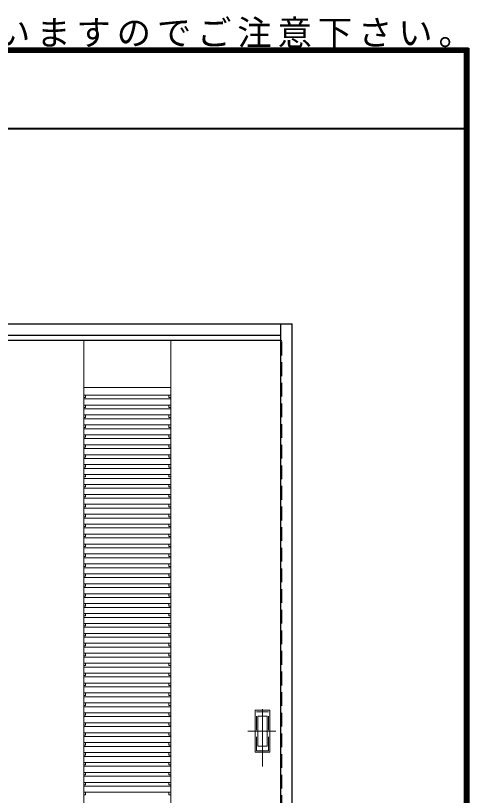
# Model space of a CAD drawing. Units: millimetres, scale not verified. Extents: x -6000 to 5700, y -4307 to 4260.
# Drawn here: x 4515 to 5700, y 2218 to 4260 of the extents above; entities that cross this region are included whole.
import ezdxf

# ---------------------------------------------------------------- set-up
doc = ezdxf.new("R2010")
doc.units = ezdxf.units.MM
doc.header["$LTSCALE"] = 30
doc.linetypes.add('CHAIN1', pattern=[8, 5, -1, 1, -1])
doc.linetypes.add('DASHED1', pattern=[1.8, 1.2, -0.6])
for name, color, linetype, lineweight in [('0-2_扉', 3, 'Continuous', 25), ('0-3_仕上げ', 4, 'Continuous', 9), ('0-6_引手', 7, 'Continuous', 18), ('F-1_枠', 6, 'Continuous', 40)]:
    doc.layers.add(name, color=color, linetype=linetype, lineweight=lineweight)
doc.layers.add('0-A_文字', color=7, linetype='Continuous')
doc.styles.add('ＭＳ ゴシック', font='')
doc.styles.get('ＭＳ ゴシック').set_extended_font_data('MS Gothic')

msp = doc.modelspace()

# ---------------------------------------------------------------- linework, layer by layer
at = {"layer": '0-2_扉'}
msp.add_line((5209, 3409.5), (4402, 3409.5), dxfattribs=at)
at = {"layer": '0-2_扉', "color": 4, "linetype": 'DASHED1', "lineweight": 9}
for p, q in [((5212, 3409.5), (5209, 3409.5)), ((5212, 1426.5), (5212, 3409.5))]:
    msp.add_line(p, q, dxfattribs=at)
at = {"layer": '0-3_仕上げ', "color": 3, "lineweight": 25}
for p, q in [((3595, 3453), (5239, 3453)), ((5209, 1427.04), (5209, 3453)), ((5239, 1418), (5239, 3453)), ((3625, 3423), (5209, 3423))]:
    msp.add_line(p, q, dxfattribs=at)
at = {"layer": '0-3_仕上げ', "color": 7, "lineweight": 18}
for p, q in [((4693, 1426.5), (4693, 3409.5)), ((4921, 1426.5), (4921, 3409.5)), ((4693, 3286.5), (4921, 3286.5))]:
    msp.add_line(p, q, dxfattribs=at)
at = {"layer": '0-3_仕上げ'}
for p, q in [((4693, 3266.5), (4921, 3266.5)), ((4693, 3260.08), (4698, 3260.08)), ((4693, 3256.5), (4921, 3256.5)), ((4698, 3266.5), (4698, 3260.08)), ((4916, 3266.5), (4916, 3260.08)), ((4916, 3260.08), (4921, 3260.08)), ((4693, 3240.5), (4921, 3240.5)), ((4693, 3234.08), (4698, 3234.08)), ((4693, 3230.5), (4921, 3230.5)), ((4698, 3240.5), (4698, 3234.08)), ((4916, 3240.5), (4916, 3234.08)), ((4916, 3234.08), (4921, 3234.08)), ((4693, 3214.5), (4921, 3214.5)), ((4693, 3208.08), (4698, 3208.08)), ((4698, 3214.5), (4698, 3208.08)), ((4916, 3214.5), (4916, 3208.08)), ((4916, 3208.08), (4921, 3208.08)), ((4693, 3204.5), (4921, 3204.5)), ((4693, 3188.5), (4921, 3188.5)), ((4698, 3188.5), (4698, 3182.08)), ((4916, 3188.5), (4916, 3182.08)), ((4693, 3182.08), (4698, 3182.08)), ((4693, 3178.5), (4921, 3178.5)), ((4916, 3182.08), (4921, 3182.08)), ((4693, 3162.5), (4921, 3162.5)), ((4693, 3156.08), (4698, 3156.08)), ((4693, 3152.5), (4921, 3152.5)), ((4698, 3162.5), (4698, 3156.08)), ((4916, 3162.5), (4916, 3156.08)), ((4916, 3156.08), (4921, 3156.08)), ((4693, 3136.5), (4921, 3136.5)), ((4693, 3130.08), (4698, 3130.08)), ((4693, 3126.5), (4921, 3126.5)), ((4698, 3136.5), (4698, 3130.08)), ((4916, 3136.5), (4916, 3130.08)), ((4916, 3130.08), (4921, 3130.08)), ((4693, 3110.5), (4921, 3110.5)), ((4693, 3104.08), (4698, 3104.08)), ((4698, 3110.5), (4698, 3104.08)), ((4916, 3110.5), (4916, 3104.08)), ((4916, 3104.08), (4921, 3104.08)), ((4693, 3100.5), (4921, 3100.5)), ((4693, 3084.5), (4921, 3084.5)), ((4698, 3084.5), (4698, 3078.08)), ((4916, 3084.5), (4916, 3078.08)), ((4693, 3078.08), (4698, 3078.08)), ((4693, 3074.5), (4921, 3074.5)), ((4916, 3078.08), (4921, 3078.08)), ((4693, 3058.5), (4921, 3058.5)), ((4693, 3052.08), (4698, 3052.08)), ((4693, 3048.5), (4921, 3048.5)), ((4698, 3058.5), (4698, 3052.08)), ((4916, 3058.5), (4916, 3052.08)), ((4916, 3052.08), (4921, 3052.08)), ((4693, 3032.5), (4921, 3032.5)), ((4693, 3026.08), (4698, 3026.08)), ((4693, 3022.5), (4921, 3022.5)), ((4698, 3032.5), (4698, 3026.08)), ((4916, 3032.5), (4916, 3026.08)), ((4916, 3026.08), (4921, 3026.08)), ((4693, 3006.5), (4921, 3006.5)), ((4698, 3006.5), (4698, 3000.08)), ((4916, 3006.5), (4916, 3000.08)), ((4693, 3000.08), (4698, 3000.08)), ((4693, 2996.5), (4921, 2996.5)), ((4916, 3000.08), (4921, 3000.08)), ((4693, 2980.5), (4921, 2980.5)), ((4693, 2974.08), (4698, 2974.08)), ((4693, 2970.5), (4921, 2970.5)), ((4698, 2980.5), (4698, 2974.08)), ((4916, 2980.5), (4916, 2974.08)), ((4916, 2974.08), (4921, 2974.08)), ((4693, 2954.5), (4921, 2954.5)), ((4693, 2948.08), (4698, 2948.08)), ((4693, 2944.5), (4921, 2944.5)), ((4698, 2954.5), (4698, 2948.08)), ((4916, 2954.5), (4916, 2948.08)), ((4916, 2948.08), (4921, 2948.08)), ((4693, 2928.5), (4921, 2928.5)), ((4693, 2922.08), (4698, 2922.08)), ((4698, 2928.5), (4698, 2922.08)), ((4916, 2928.5), (4916, 2922.08)), ((4916, 2922.08), (4921, 2922.08)), ((4693, 2918.5), (4921, 2918.5)), ((4693, 2902.5), (4921, 2902.5)), ((4698, 2902.5), (4698, 2896.08)), ((4916, 2902.5), (4916, 2896.08)), ((4693, 2896.08), (4698, 2896.08)), ((4693, 2892.5), (4921, 2892.5)), ((4916, 2896.08), (4921, 2896.08)), ((4693, 2876.5), (4921, 2876.5)), ((4693, 2870.08), (4698, 2870.08)), ((4693, 2866.5), (4921, 2866.5)), ((4698, 2876.5), (4698, 2870.08)), ((4916, 2876.5), (4916, 2870.08)), ((4916, 2870.08), (4921, 2870.08)), ((4693, 2850.5), (4921, 2850.5)), ((4693, 2844.08), (4698, 2844.08)), ((4693, 2840.5), (4921, 2840.5)), ((4698, 2850.5), (4698, 2844.08)), ((4916, 2850.5), (4916, 2844.08)), ((4916, 2844.08), (4921, 2844.08)), ((4693, 2824.5), (4921, 2824.5)), ((4693, 2818.08), (4698, 2818.08)), ((4698, 2824.5), (4698, 2818.08)), ((4916, 2824.5), (4916, 2818.08)), ((4916, 2818.08), (4921, 2818.08)), ((4693, 2814.5), (4921, 2814.5)), ((4693, 2798.5), (4921, 2798.5)), ((4698, 2798.5), (4698, 2792.08)), ((4916, 2798.5), (4916, 2792.08)), ((4693, 2792.08), (4698, 2792.08)), ((4693, 2788.5), (4921, 2788.5)), ((4916, 2792.08), (4921, 2792.08)), ((4693, 2772.5), (4921, 2772.5)), ((4693, 2766.08), (4698, 2766.08)), ((4693, 2762.5), (4921, 2762.5)), ((4698, 2772.5), (4698, 2766.08)), ((4916, 2772.5), (4916, 2766.08)), ((4916, 2766.08), (4921, 2766.08)), ((4693, 2746.5), (4921, 2746.5)), ((4693, 2740.08), (4698, 2740.08)), ((4693, 2736.5), (4921, 2736.5)), ((4698, 2746.5), (4698, 2740.08)), ((4916, 2746.5), (4916, 2740.08)), ((4916, 2740.08), (4921, 2740.08)), ((4693, 2720.5), (4921, 2720.5)), ((4698, 2720.5), (4698, 2714.08)), ((4916, 2720.5), (4916, 2714.08)), ((4693, 2714.08), (4698, 2714.08)), ((4693, 2710.5), (4921, 2710.5)), ((4916, 2714.08), (4921, 2714.08)), ((4693, 2694.5), (4921, 2694.5)), ((4693, 2688.08), (4698, 2688.08)), ((4693, 2684.5), (4921, 2684.5)), ((4698, 2694.5), (4698, 2688.08)), ((4916, 2694.5), (4916, 2688.08)), ((4916, 2688.08), (4921, 2688.08)), ((4693, 2668.5), (4921, 2668.5)), ((4693, 2662.08), (4698, 2662.08)), ((4693, 2658.5), (4921, 2658.5)), ((4698, 2668.5), (4698, 2662.08)), ((4916, 2668.5), (4916, 2662.08)), ((4916, 2662.08), (4921, 2662.08)), ((4693, 2642.5), (4921, 2642.5)), ((4693, 2636.08), (4698, 2636.08)), ((4698, 2642.5), (4698, 2636.08)), ((4916, 2642.5), (4916, 2636.08)), ((4916, 2636.08), (4921, 2636.08)), ((4693, 2632.5), (4921, 2632.5)), ((4693, 2616.5), (4921, 2616.5)), ((4698, 2616.5), (4698, 2610.08)), ((4916, 2616.5), (4916, 2610.08)), ((4693, 2610.08), (4698, 2610.08)), ((4693, 2606.5), (4921, 2606.5)), ((4916, 2610.08), (4921, 2610.08)), ((4693, 2590.5), (4921, 2590.5)), ((4693, 2584.08), (4698, 2584.08)), ((4693, 2580.5), (4921, 2580.5)), ((4698, 2590.5), (4698, 2584.08)), ((4916, 2590.5), (4916, 2584.08)), ((4916, 2584.08), (4921, 2584.08)), ((4693, 2564.5), (4921, 2564.5)), ((4693, 2558.08), (4698, 2558.08)), ((4693, 2554.5), (4921, 2554.5)), ((4698, 2564.5), (4698, 2558.08)), ((4916, 2564.5), (4916, 2558.08)), ((4916, 2558.08), (4921, 2558.08)), ((4693, 2538.5), (4921, 2538.5)), ((4693, 2532.08), (4698, 2532.08)), ((4698, 2538.5), (4698, 2532.08)), ((4916, 2538.5), (4916, 2532.08)), ((4916, 2532.08), (4921, 2532.08)), ((4693, 2528.5), (4921, 2528.5)), ((4693, 2512.5), (4921, 2512.5)), ((4698, 2512.5), (4698, 2506.08)), ((4916, 2512.5), (4916, 2506.08)), ((4693, 2506.08), (4698, 2506.08)), ((4693, 2502.5), (4921, 2502.5)), ((4916, 2506.08), (4921, 2506.08)), ((4693, 2486.5), (4921, 2486.5)), ((4693, 2480.08), (4698, 2480.08)), ((4693, 2476.5), (4921, 2476.5)), ((4698, 2486.5), (4698, 2480.08)), ((4916, 2486.5), (4916, 2480.08)), ((4916, 2480.08), (4921, 2480.08)), ((4693, 2460.5), (4921, 2460.5)), ((4693, 2454.08), (4698, 2454.08)), ((4693, 2450.5), (4921, 2450.5)), ((4698, 2460.5), (4698, 2454.08)), ((4916, 2460.5), (4916, 2454.08)), ((4916, 2454.08), (4921, 2454.08)), ((4693, 2434.5), (4921, 2434.5)), ((4698, 2434.5), (4698, 2428.08)), ((4916, 2434.5), (4916, 2428.08)), ((4693, 2428.08), (4698, 2428.08)), ((4693, 2424.5), (4921, 2424.5)), ((4916, 2428.08), (4921, 2428.08)), ((4693, 2408.5), (4921, 2408.5)), ((4693, 2402.08), (4698, 2402.08)), ((4693, 2398.5), (4921, 2398.5)), ((4698, 2408.5), (4698, 2402.08)), ((4916, 2408.5), (4916, 2402.08)), ((4916, 2402.08), (4921, 2402.08)), ((4693, 2382.5), (4921, 2382.5)), ((4693, 2376.08), (4698, 2376.08)), ((4693, 2372.5), (4921, 2372.5)), ((4698, 2382.5), (4698, 2376.08)), ((4916, 2382.5), (4916, 2376.08)), ((4916, 2376.08), (4921, 2376.08)), ((4693, 2356.5), (4921, 2356.5)), ((4693, 2350.08), (4698, 2350.08)), ((4698, 2356.5), (4698, 2350.08)), ((4916, 2356.5), (4916, 2350.08)), ((4916, 2350.08), (4921, 2350.08)), ((4693, 2346.5), (4921, 2346.5)), ((4693, 2330.5), (4921, 2330.5)), ((4698, 2330.5), (4698, 2324.08)), ((4916, 2330.5), (4916, 2324.08)), ((4693, 2324.08), (4698, 2324.08)), ((4693, 2320.5), (4921, 2320.5)), ((4916, 2324.08), (4921, 2324.08)), ((4693, 2304.5), (4921, 2304.5)), ((4693, 2298.08), (4698, 2298.08)), ((4693, 2294.5), (4921, 2294.5)), ((4698, 2304.5), (4698, 2298.08)), ((4916, 2304.5), (4916, 2298.08)), ((4916, 2298.08), (4921, 2298.08)), ((4693, 2278.5), (4921, 2278.5)), ((4693, 2272.08), (4698, 2272.08)), ((4693, 2268.5), (4921, 2268.5)), ((4698, 2278.5), (4698, 2272.08)), ((4916, 2278.5), (4916, 2272.08)), ((4916, 2272.08), (4921, 2272.08)), ((4693, 2252.5), (4921, 2252.5)), ((4698, 2252.5), (4698, 2246.08)), ((4916, 2252.5), (4916, 2246.08)), ((4693, 2246.08), (4698, 2246.08)), ((4693, 2242.5), (4921, 2242.5)), ((4693, 2226.5), (4921, 2226.5)), ((4698, 2226.5), (4698, 2220.08)), ((4916, 2246.08), (4921, 2246.08)), ((4916, 2226.5), (4916, 2220.08)), ((4693, 2220.08), (4698, 2220.08)), ((4916, 2220.08), (4921, 2220.08))]:
    msp.add_line(p, q, dxfattribs=at)
at = {"layer": '0-6_引手', "linetype": 'CHAIN1'}
for p, q in [((5161, 2294.17), (5161, 2465.02)), ((5122.93, 2386.4), (5195.43, 2386.4))]:
    msp.add_line(p, q, dxfattribs=at)
at = {"layer": '0-6_引手'}
for p, q in [((5142, 2331.4), (5142, 2441.4)), ((5148.5, 2347.4), (5148.5, 2425.4)), ((5173.5, 2425.4), (5148.5, 2425.4)), ((5173.5, 2347.4), (5173.5, 2425.4)), ((5180, 2331.4), (5142, 2331.4)), ((5173.5, 2347.4), (5148.5, 2347.4))]:
    msp.add_line(p, q, dxfattribs=at)
at = {"layer": '0-6_引手', "linetype": 'DASHED1'}
for p, q in [((5177, 2437.4), (5145, 2437.4)), ((5177, 2335.4), (5177, 2437.4))]:
    msp.add_line(p, q, dxfattribs=at)
at = {"layer": '0-6_引手'}
msp.add_lwpolyline([(5180, 2331.4), (5180, 2441.4), (5142, 2441.4)], dxfattribs=at)
at = {"layer": '0-6_引手', "linetype": 'DASHED1'}
msp.add_lwpolyline([(5177, 2335.4), (5145, 2335.4), (5145, 2437.4)], dxfattribs=at)
at = {"layer": 'F-1_枠'}
for p, q in [((-6000, 4175), (5700, 4175)), ((-6000, 4170), (5700, 4170)), ((5690, 4175), (5690, -4205)), ((5695, 4175), (5695, -4205)), ((5700, 4175), (5700, -4205)), ((-6000, 4165), (5700, 4165)), ((-6000, 3965), (5700, 3965))]:
    msp.add_line(p, q, dxfattribs=at)

# ---------------------------------------------------------------- texts
at = {"layer": '0-A_文字', "insert": (1515, 4175), "char_height": 65.98, "attachment_point": 7, "style": 'ＭＳ ゴシック'}
msp.add_mtext('\\T1.17;※本図は意匠確認用です。\u3000表記の簡略化している部位がございますのでご注意下さい。', dxfattribs=at)

doc.saveas('drawing.dxf')
